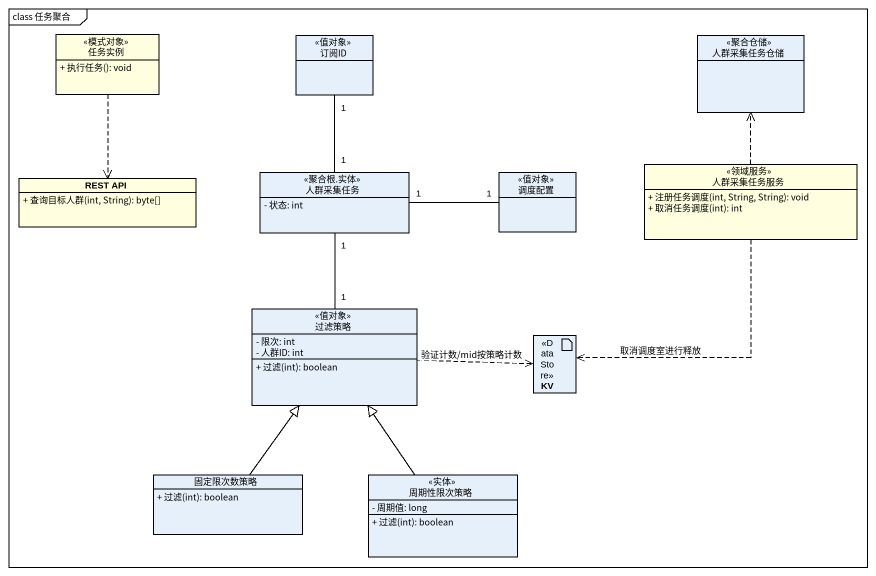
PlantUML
@startuml
mainframe class 任务聚合
allowmixing
hide circle
hide empty members
skinparam classAttributeIconSize 0
class 任务实例 <<模式对象>> #FFFFE0 {
  + 执行任务(): void
}
class 订阅ID <<值对象>>
interface 人群采集任务仓储 <<聚合仓储>>
class "REST API" as REST_API #FFFFE0 {
  + 查询目标人群(int, String): byte[]
}
class 人群采集任务 <<聚合根.实体>> {
  - 状态: int
}
class 调度配置 <<值对象>>
class 人群采集任务服务 <<领域服务>> #FFFFE0 {
  + 注册任务调度(int, String, String): void
  + 取消任务调度(int): int
}
class 过滤策略 <<值对象>> {
  - 限次: int
  - 人群ID: int
  {abstract} + 过滤(int): boolean
}
artifact KV <<DataStore>>
class 固定限次数策略 {
  + 过滤(int): boolean
}
class 周期性限次策略 <<实体>> {
  - 周期值: long
  + 过滤(int): boolean
}
任务实例 ..> REST_API
人群采集任务 "1" -up- "1" 订阅ID
人群采集任务 "1" -right- "1" 调度配置
人群采集任务 "1" -- "1" 过滤策略
人群采集任务服务 .up.> 人群采集任务仓储
人群采集任务服务 ..> KV : 取消调度室进行释放
过滤策略 .right.> KV : 验证计数/mid按策略计数
固定限次数策略 -up-|> 过滤策略
周期性限次策略 -up-|> 过滤策略
@enduml
